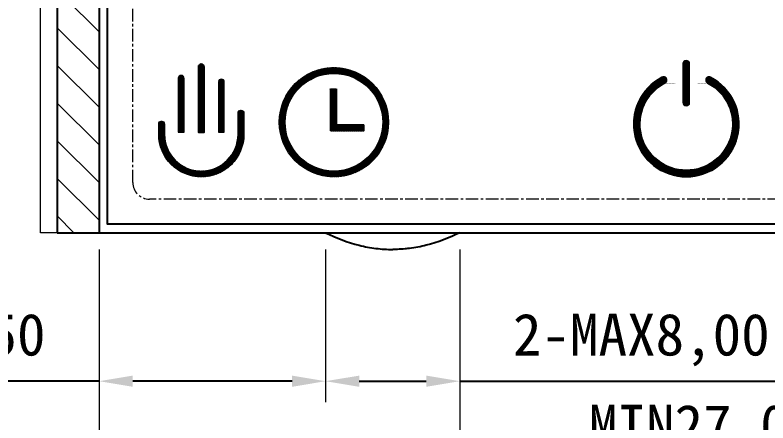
# Model space of a CAD drawing. Header units: millimetres. Extents: x 2631 to 4611, y 2266 to 2772.
# Drawn here: x 2686.16 to 2731.04, y 2669.68 to 2694 of the extents above; entities that cross this region are included whole.
import ezdxf

# ---------------------------------------------------------------- set-up
doc = ezdxf.new("R2010")
doc.units = ezdxf.units.MM
doc.linetypes.add('CENTER', pattern=[0.6, 0.375, -0.075, 0.075, -0.075])
for name, color, linetype, lineweight in [('BACKLIGHT', 7, 'Continuous', 20), ('LCD', 4, 'Continuous', 20), ('silicone', 193, 'Continuous', 20)]:
    doc.layers.add(name, color=color, linetype=linetype, lineweight=lineweight)
doc.layers.add('Dim', color=4, linetype='Continuous')
doc.layers.add('DWG', color=7, linetype='Continuous')
doc.styles.add('宋体', font='宋体.ttf')
doc.dimstyles.new('DIM', dxfattribs={"dimtxt": 2.5, "dimasz": 2, "dimexe": 1.25, "dimexo": 1, "dimgap": 1, "dimtad": 1, "dimzin": 1, "dimtxsty": '宋体', "dimcen": 2.5, "dimazin": 0, "dimtfac": 1, "dimtmove": 0, "dimatfit": 3, "dimfxl": 0, "dimlwe": 0, "dimarcsym": 0})
pattern_1 = [(45, (1496.51352, 1541.109986), (-0.01122532015, 0.01122532015), [])]

# ---------------------------------------------------------------- blocks, each defined once
blk = doc.blocks.new('*D91')
at = {"layer": 'Defpoints', "color": 0, "transparency": 16777216}
for p in [(2704.671, 2681.026), (2691.171, 2680.026), (2704.671, 2672.172)]:
    blk.add_point(p, dxfattribs=at)
at = {"layer": 'Dim', "color": 0, "lineweight": 0, "transparency": 16777216}
for p, q in [((2704.671, 2680.026), (2704.671, 2670.922)), ((2691.171, 2679.026), (2691.171, 2670.922))]:
    blk.add_line(p, q, dxfattribs=at)
at = {"layer": 'Dim', "color": 0, "lineweight": -2, "transparency": 16777216}
for p, q in [((2691.171, 2672.172), (2673.171, 2672.172)), ((2702.671, 2672.172), (2693.171, 2672.172))]:
    blk.add_line(p, q, dxfattribs=at)
at = {"layer": 'Dim', "color": 0, "transparency": 16777216}
for points in [[(2693.171, 2672.505), (2693.171, 2671.838), (2691.171, 2672.172)], [(2702.671, 2672.505), (2702.671, 2671.838), (2704.671, 2672.172)]]:
    blk.add_solid(points, dxfattribs=at)
at = {"layer": 'Dim', "color": 0, "transparency": 16777216, "insert": (2681.171, 2674.63), "char_height": 2.5, "attachment_point": 5, "style": '宋体'}
blk.add_mtext('MIN13,50', dxfattribs=at)
blk = doc.blocks.new('*D92')
at = {"layer": 'Defpoints', "color": 0, "transparency": 16777216}
for p in [(2712.671, 2681.026), (2739.671, 2681.026), (2739.671, 2666.735)]:
    blk.add_point(p, dxfattribs=at)
at = {"layer": 'Dim', "color": 0, "lineweight": 0, "transparency": 16777216}
for p, q in [((2712.671, 2680.026), (2712.671, 2665.485)), ((2739.671, 2680.026), (2739.671, 2665.485))]:
    blk.add_line(p, q, dxfattribs=at)
at = {"layer": 'Dim', "color": 0, "lineweight": -2, "transparency": 16777216}
blk.add_line((2714.671, 2666.735), (2737.671, 2666.735), dxfattribs=at)
at = {"layer": 'Dim', "color": 0, "transparency": 16777216}
for points in [[(2714.671, 2667.068), (2714.671, 2666.402), (2712.671, 2666.735)], [(2737.671, 2667.068), (2737.671, 2666.402), (2739.671, 2666.735)]]:
    blk.add_solid(points, dxfattribs=at)
at = {"layer": 'Dim', "color": 0, "transparency": 16777216, "insert": (2727.171, 2669.193), "char_height": 2.5, "attachment_point": 5, "style": '宋体'}
blk.add_mtext('MIN27,00', dxfattribs=at)
blk = doc.blocks.new('*D93')
at = {"layer": 'Defpoints', "color": 0, "transparency": 16777216}
for p in [(2704.671, 2681.026), (2712.671, 2681.026), (2712.671, 2672.172)]:
    blk.add_point(p, dxfattribs=at)
at = {"layer": 'Dim', "color": 0, "lineweight": 0, "transparency": 16777216}
for p, q in [((2704.671, 2680.026), (2704.671, 2670.922)), ((2712.671, 2680.026), (2712.671, 2670.922))]:
    blk.add_line(p, q, dxfattribs=at)
at = {"layer": 'Dim', "color": 0, "lineweight": -2, "transparency": 16777216}
for p, q in [((2706.671, 2672.172), (2710.671, 2672.172)), ((2712.671, 2672.172), (2732.31, 2672.172))]:
    blk.add_line(p, q, dxfattribs=at)
at = {"layer": 'Dim', "color": 0, "transparency": 16777216}
for points in [[(2706.671, 2672.505), (2706.671, 2671.838), (2704.671, 2672.172)], [(2710.671, 2672.505), (2710.671, 2671.838), (2712.671, 2672.172)]]:
    blk.add_solid(points, dxfattribs=at)
at = {"layer": 'Dim', "color": 0, "transparency": 16777216, "insert": (2723.49, 2674.63), "char_height": 2.5, "attachment_point": 5, "style": '宋体'}
blk.add_mtext('2-MAX8,00', dxfattribs=at)
blk = doc.blocks.new('*D94')
at = {"layer": 'Defpoints', "color": 0, "transparency": 16777216}
for p in [(2691.171, 2681.026), (2761.171, 2680.026), (2761.171, 2660.7)]:
    blk.add_point(p, dxfattribs=at)
at = {"layer": 'Dim', "color": 0, "lineweight": 0, "transparency": 16777216}
for p, q in [((2691.171, 2680.026), (2691.171, 2659.45)), ((2761.171, 2679.026), (2761.171, 2659.45))]:
    blk.add_line(p, q, dxfattribs=at)
at = {"layer": 'Dim', "color": 0, "lineweight": -2, "transparency": 16777216}
blk.add_line((2693.171, 2660.7), (2759.171, 2660.7), dxfattribs=at)
at = {"layer": 'Dim', "color": 0, "transparency": 16777216}
for points in [[(2693.171, 2661.033), (2693.171, 2660.366), (2691.171, 2660.7)], [(2759.171, 2661.033), (2759.171, 2660.366), (2761.171, 2660.7)]]:
    blk.add_solid(points, dxfattribs=at)
at = {"layer": 'Dim', "color": 0, "transparency": 16777216, "insert": (2726.171, 2663.158), "char_height": 2.5, "attachment_point": 5, "style": '宋体'}
blk.add_mtext('70,00', dxfattribs=at)

msp = doc.modelspace()

# ---------------------------------------------------------------- hatches: boundary and pattern name
h = msp.add_hatch()
h.set_pattern_fill('ANSI31', color=256, scale=0.00525)
h.set_pattern_definition([(45, (-647.712058, 800.667262), (-0.01178658616, 0.01178658616), [])])
h.paths.add_polyline_path([(2706.93873, 2687.10777), (2706.93873, 2687.45427), (2705.29832, 2687.45427), (2705.29832, 2689.59721), (2704.95182, 2689.59721), (2704.95182, 2687.10777)])
at = {"layer": 'LCD'}
h = msp.add_hatch(dxfattribs=at)
h.set_pattern_fill('ANSI31', color=0, scale=0.005)
h.set_pattern_definition(pattern_1)
edge = h.paths.add_edge_path()
edge.add_arc((2697.25834, 2690.8974), 0.175, 0, 180)
edge.add_line((2697.08334, 2690.8974), (2697.08334, 2687.02683))
edge.add_line((2697.08334, 2687.02683), (2697.43334, 2687.02683))
edge.add_line((2697.43334, 2687.02683), (2697.43334, 2690.8974))
edge = h.paths.add_edge_path()
edge.add_line((2696.23592, 2687.02683), (2696.23592, 2690.22875))
edge.add_arc((2696.06092, 2690.22875), 0.175, 0, 180)
edge.add_line((2695.88592, 2690.22875), (2695.88592, 2687.02683))
edge.add_line((2695.88592, 2687.02683), (2696.23592, 2687.02683))
edge = h.paths.add_edge_path()
edge.add_line((2698.63077, 2687.02683), (2698.63077, 2690.00798))
edge.add_arc((2698.45577, 2690.00798), 0.175, 0, 180)
edge.add_line((2698.28077, 2690.00798), (2698.28077, 2687.02683))
edge.add_line((2698.28077, 2687.02683), (2698.63077, 2687.02683))
edge = h.paths.add_edge_path()
edge.add_arc((2697.25834, 2686.89464), 2.19055, 180, 360)
edge.add_line((2699.4489, 2686.89464), (2699.4489, 2688.15022))
edge.add_arc((2699.6239, 2688.15022), 0.175, 0, 180, ccw=False)
edge.add_line((2699.7989, 2688.15022), (2699.7989, 2686.89464))
edge.add_arc((2697.25834, 2686.89464), 2.54055, 180, 360, ccw=False)
edge.add_line((2694.71779, 2686.89464), (2694.71779, 2687.50251))
edge.add_arc((2694.89279, 2687.50251), 0.175, 0, 180, ccw=False)
edge.add_line((2695.06779, 2687.50251), (2695.06779, 2686.89464))
h = msp.add_hatch(dxfattribs=at)
h.set_pattern_fill('ANSI31', color=0, scale=0.005)
h.set_pattern_definition([(45, (-760.294446, 935.138702), (-0.01122532015, 0.01122532015), [])])
edge = h.paths.add_edge_path()
edge.add_arc((2727.52879, 2690.1242), 0.2, 62.594955, 242.594955)
edge.add_arc((2726.17068, 2687.50471), 2.75063, -242.594955, 62.594955, ccw=False)
edge.add_arc((2724.81257, 2690.1242), 0.2, 297.405045, 477.405045)
edge.add_arc((2726.17068, 2687.50471), 3.15063, 117.405045, 422.594955)
edge = h.paths.add_edge_path()
edge.add_arc((2726.17068, 2691.09678), 0.2, 90, 180)
edge.add_line((2725.97068, 2691.09678), (2725.97068, 2688.7861))
edge.add_arc((2726.17068, 2688.7861), 0.2, 180, 270)
edge.add_arc((2726.17068, 2688.7861), 0.2, 270, 360)
edge.add_line((2726.37068, 2688.7861), (2726.37068, 2691.09678))
edge.add_arc((2726.17068, 2691.09678), 0.2, 360, 450)
h = msp.add_hatch(dxfattribs=at)
h.set_pattern_fill('ANSI31', color=0, scale=0.005)
h.set_pattern_definition(pattern_1)
h.paths.add_polyline_path([(2701.90671, 2687.61215, 1), (2708.42285, 2687.61215, 1)])
h.paths.add_polyline_path([(2708.07285, 2687.61215, -1), (2702.25671, 2687.61215, -1)], flags=16)
at = {"layer": 'silicone', "lineweight": 15}
h = msp.add_hatch(dxfattribs=at)
h.set_pattern_fill('ANSI31', color=256, scale=0.5, style=0)
h.set_pattern_definition([(135, (8215.3348, 1813.863), (1.122532, 1.122532), [])])
h.paths.add_polyline_path([(2691.17068, 2739.02626), (2688.67068, 2739.02626), (2688.67068, 2681.02626), (2691.17068, 2681.02626)])

# ---------------------------------------------------------------- linework, layer by layer
at = {"color": 130, "linetype": 'Continuous'}
for p, q in [((2688.67068, 2739.02626), (2688.67068, 2681.02626)), ((2691.17068, 2739.02626), (2691.17068, 2681.02626)), ((2688.67068, 2681.02626), (2761.17068, 2681.02626))]:
    msp.add_line(p, q, dxfattribs=at)
at = {"lineweight": 0}
for p, q in [((2704.95182, 2689.59721), (2705.29832, 2689.59721)), ((2704.95182, 2687.10777), (2704.95182, 2689.59721)), ((2706.93873, 2687.10777), (2704.95182, 2687.10777))]:
    msp.add_line(p, q, dxfattribs=at)
for p, q in [((2705.29832, 2689.59721), (2705.29832, 2687.45427)), ((2705.29832, 2687.45427), (2706.93873, 2687.45427))]:
    msp.add_line(p, q)
msp.add_lwpolyline([(2697.43334, 2690.8974, 1), (2697.08334, 2690.8974), (2697.08334, 2687.02683), (2697.43334, 2687.02683)], format="xyb", close=True)
for points in [[(2706.93873, 2687.45427), (2706.93873, 2687.10777), (2704.95182, 2687.10777), (2704.95182, 2689.59721), (2705.29832, 2689.59721)], [(2706.93873, 2687.45427), (2706.93873, 2687.10777)]]:
    msp.add_lwpolyline(points, dxfattribs=at)
for radius in [3.25807, 2.90807]:
    msp.add_circle((2705.16478, 2687.61215), radius, dxfattribs=at)
at = {"color": 130, "linetype": 'Continuous'}
for points in [[(2704.67068, 2681.02626), (2705.30751, 2680.70784), (2706.29911, 2680.32615), (2707.66274, 2680.06875), (2708.3367, 2680.02626), (2708.67068, 2680.02626)], [(2712.67068, 2681.02626), (2712.03385, 2680.70784), (2711.04225, 2680.32615), (2709.67862, 2680.06875), (2709.00466, 2680.02626), (2708.67068, 2680.02626)]]:
    msp.add_open_spline(points, degree=3, knots=[0, 0, 0, 0, 0.51403283, 0.75887847, 1, 1, 1, 1], dxfattribs=at)
at = {"layer": 'BACKLIGHT', "lineweight": 15}
for p, q in [((2687.67068, 2681.02626), (2687.67068, 2713.52626)), ((2761.17068, 2681.02626), (2687.67068, 2681.02626))]:
    msp.add_line(p, q, dxfattribs=at)
at = {"layer": 'Dim', "color": 3}
msp.add_lwpolyline([(2691.67068, 2738.52626), (2760.67068, 2738.52626), (2760.67068, 2681.52626), (2691.67068, 2681.52626)], close=True, dxfattribs=at)
at = {"layer": 'DWG', "lineweight": 0}
for points in [[(2696.23592, 2687.02683), (2696.23592, 2690.22875, 1), (2695.88592, 2690.22875), (2695.88592, 2687.02683)], [(2698.63077, 2687.02683), (2698.63077, 2690.00798, 1), (2698.28077, 2690.00798), (2698.28077, 2687.02683)], [(2695.06779, 2686.89464, 1), (2699.4489, 2686.89464), (2699.4489, 2688.15022, -1), (2699.7989, 2688.15022), (2699.7989, 2686.89464, -1), (2694.71779, 2686.89464), (2694.71779, 2687.50251, -1), (2695.06779, 2687.50251)]]:
    msp.add_lwpolyline(points, format="xyb", close=True, dxfattribs=at)
at = {"layer": 'LCD'}
msp.add_lwpolyline([(2688.67068, 2739.02626), (2688.67068, 2681.02626), (2761.17068, 2681.02626), (2761.17068, 2739.02626)], close=True, dxfattribs=at)
msp.add_lwpolyline([(2691.17068, 2739.02626), (2691.17068, 2681.02626)], dxfattribs=at)
at = {"layer": 'LCD', "color": 3, "lineweight": 15}
msp.add_lwpolyline([(2691.67068, 2738.52626), (2760.67068, 2738.52626), (2760.67068, 2681.52626), (2691.67068, 2681.52626)], close=True, dxfattribs=at)
at = {"layer": 'LCD', "linetype": 'CENTER', "ltscale": 2}
msp.add_lwpolyline([(2759.17068, 2736.02626), (2759.17068, 2684.02626, -0.41421356), (2758.17068, 2683.02626), (2694.17068, 2683.02626, -0.41421356), (2693.17068, 2684.02626), (2693.17068, 2736.02626, -0.41421356), (2694.17068, 2737.02626), (2758.17068, 2737.02626, -0.41421356)], format="xyb", close=True, dxfattribs=at)
at = {"layer": 'LCD', "color": 0}
for points in [[(2726.17068, 2691.29678), (2726.17068, 2691.29678, 0.41421356), (2725.97068, 2691.09678), (2725.97068, 2688.7861, 0.41421356), (2726.17068, 2688.5861), (2726.17068, 2688.5861, 0.41421356), (2726.37068, 2688.7861), (2726.37068, 2691.09678, 0.41421356)], [(2727.62084, 2690.30176, 1), (2727.43673, 2689.94665, -4.10138008), (2724.90463, 2689.94665, 1), (2724.72052, 2690.30176, 4.10138008)]]:
    msp.add_lwpolyline(points, format="xyb", close=True, dxfattribs=at)
at = {"layer": 'LCD'}
msp.add_lwpolyline([(2704.67068, 2681.02626, 0.04906743), (2706.4884, 2680.32396, 0.06691207), (2708.67068, 2680.02626, 0.06691207), (2710.85296, 2680.32396, 0.04906743), (2712.67068, 2681.02626)], format="xyb", dxfattribs=at)

# ---------------------------------------------------------------- dimensions: what is measured, and where the dimension line sits
at = {"layer": 'Dim'}
for base, p1, p2, text, picture, middle in [((2704.67068, 2672.1718), (2691.17068, 2680.02626), (2704.67068, 2681.02626), 'MIN<>', '*D91', (2681.17068, 2672.1718)), ((2712.67068, 2672.1718), (2704.67068, 2681.02626), (2712.67068, 2681.02626), '2-MAX<>', '*D93', (2723.49012, 2672.1718)), ((2739.67068, 2666.73509), (2712.67068, 2681.02626), (2739.67068, 2681.02626), 'MIN<>', '*D92', (2727.17068, 2666.73509))]:
    dim = msp.add_linear_dim(base=base, p1=p1, p2=p2, text=text, dimstyle='DIM', dxfattribs=at)
    dim.commit()
    dim.dimension.update_dxf_attribs({"geometry": picture, "text_midpoint": middle, "dimtype": 160})
dim = msp.add_linear_dim(base=(2761.17068, 2660.69968), p1=(2691.17068, 2681.02626), p2=(2761.17068, 2680.02626), dimstyle='DIM', dxfattribs=at)
dim.commit()
dim.dimension.update_dxf_attribs({"geometry": '*D94', "text_midpoint": (2726.17068, 2660.69968), "dimtype": 160})

doc.saveas('drawing.dxf')
